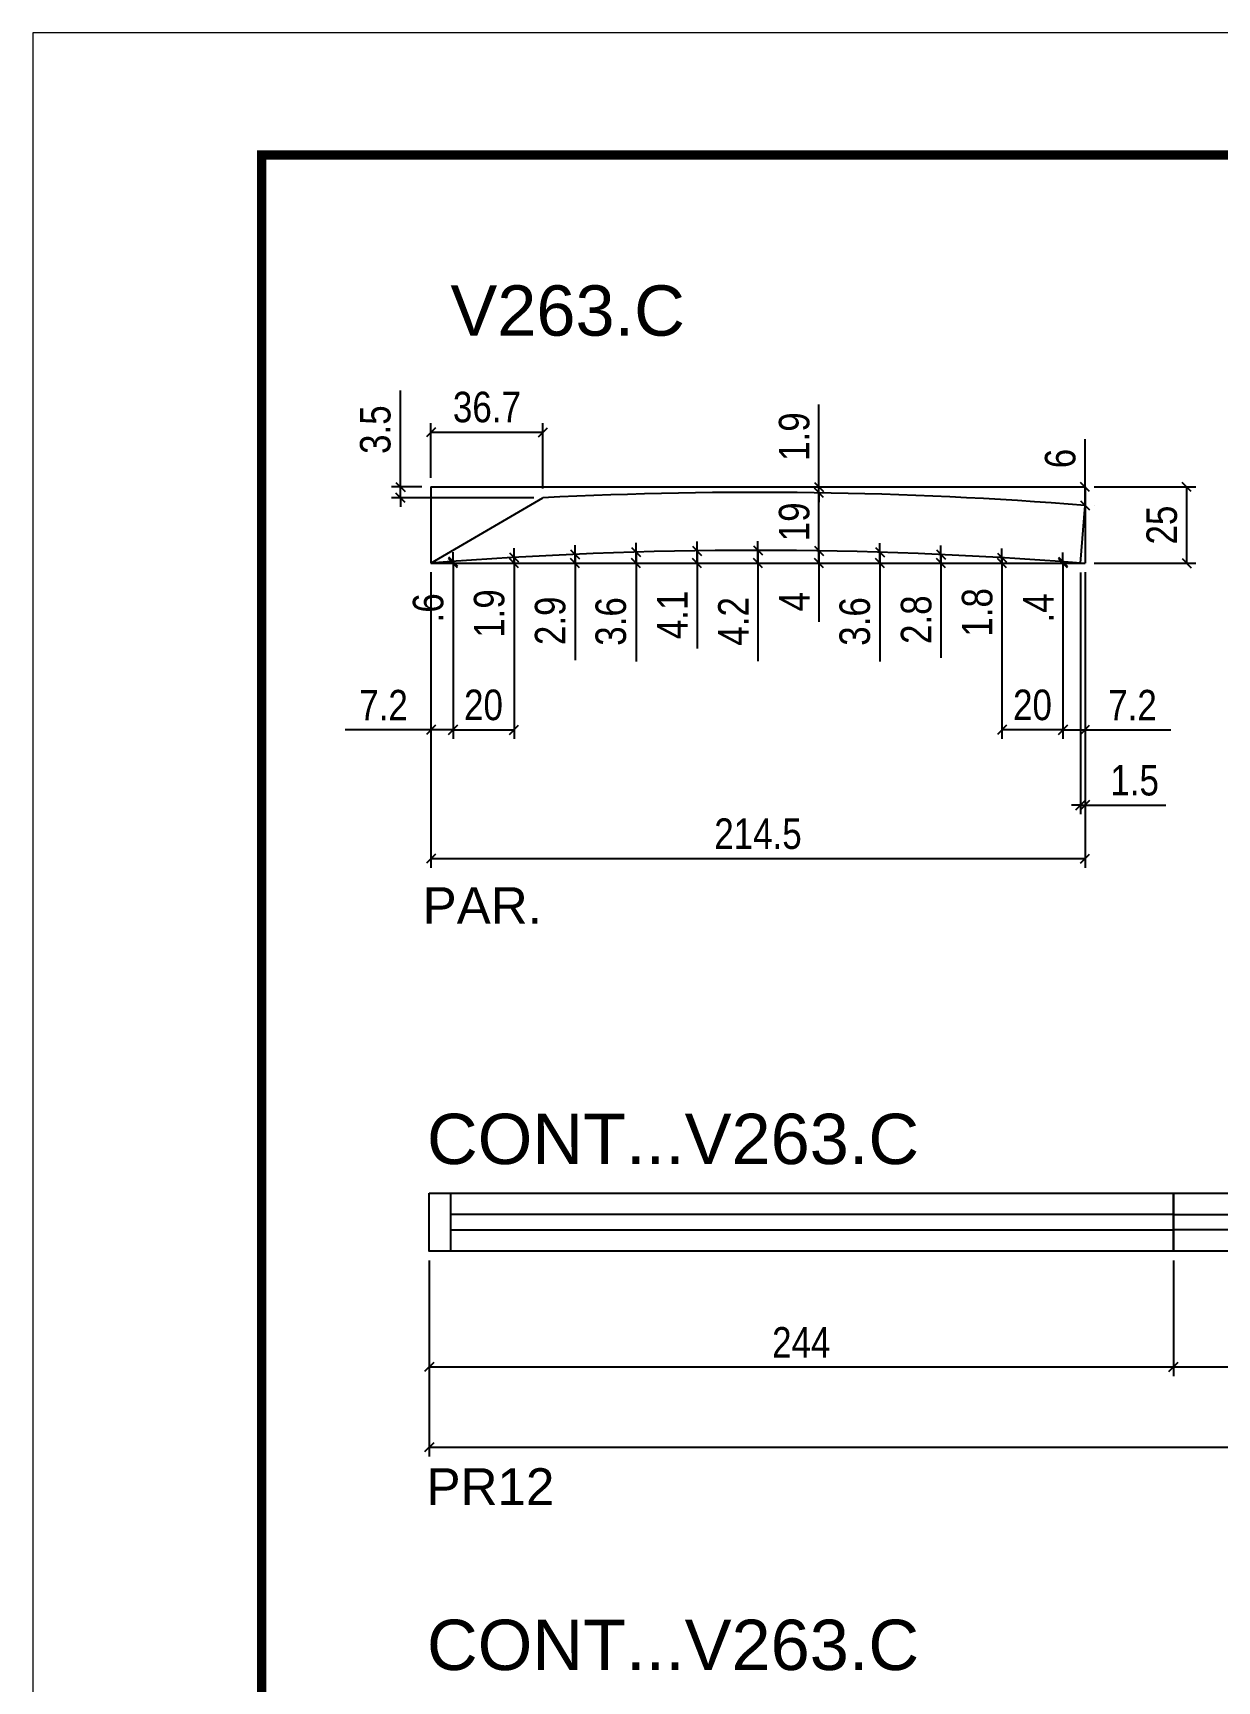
# Model space of a CAD drawing. Extents: x 3171 to 9452, y -2838 to 6252.
# Drawn here: x 7940 to 8328, y 3415 to 3955 of the extents above; entities that cross this region are included whole.
import ezdxf

# ---------------------------------------------------------------- set-up
doc = ezdxf.new("R2010")
doc.units = 0
doc.linetypes.add('DASHED', pattern=[0.75, 0.5, -0.25])
for name, color, linetype in [('5', 5, 'Continuous'), ('NOMENCLATURA', 7, 'Continuous'), ('Painéis', 200, 'Continuous'), ('SARR_2.2x7', 40, 'Continuous')]:
    doc.layers.add(name, color=color, linetype=linetype)
for name, color, linetype, lineweight in [('Escoras', 2, 'Continuous', 25), ('Folhas', 255, 'Continuous', 9), ('Romaneio', 3, 'Continuous', 13), ('SARRAFO DE PRESSAO', 251, 'DASHED', 9)]:
    doc.layers.add(name, color=color, linetype=linetype, lineweight=lineweight)
doc.styles.add('COTA TECNICA-50', font='techl___.ttf', dxfattribs={"height": 10})
doc.styles.get("Standard").update_dxf_attribs({"font": 'arial.ttf'})
doc.dimstyles.new('COTA PAINEL-50', dxfattribs={"dimtxt": 10, "dimasz": 3, "dimexe": 3, "dimexo": 3, "dimgap": 3, "dimtad": 1, "dimdec": 1, "dimzin": 12, "dimdsep": 46, "dimtxsty": 'COTA TECNICA-50', "dimblk1": 'OBLIQUE', "dimblk2": 'OBLIQUE', "dimsah": 1, "dimcen": 0.9, "dimclrd": 4, "dimclre": 4, "dimclrt": 240, "dimadec": 1, "dimazin": 3, "dimtfac": 1, "dimtdec": 1, "dimtmove": 0, "dimatfit": 3, "dimfxl": 1, "dimtolj": 1, "dimtzin": 12, "dimarcsym": 0})

# ---------------------------------------------------------------- blocks, each defined once
blk = doc.blocks.new('9999999999')
at = {"layer": 'Folhas'}
blk.add_lwpolyline([(98138.98, 34190.21), (99623.98, 34190.21), (99623.98, 35240.21), (98138.98, 35240.21)], close=True, dxfattribs=at)
at = {"layer": 'Folhas', "color": 30, "const_width": 3}
blk.add_lwpolyline([(98213.98, 34230.21), (99583.98, 34230.21), (99583.98, 35200.21), (98213.98, 35200.21)], close=True, dxfattribs=at)
blk = doc.blocks.new('_Oblique')
at = {"color": 0, "linetype": 'ByBlock', "lineweight": -2}
blk.add_line((-0.5, -0.5), (0.5, 0.5), dxfattribs=at)
blk = doc.blocks.new('*D192')
at = {"layer": 'Defpoints', "color": 0, "linetype": 'ByBlock', "transparency": 16777216}
for p in [(8069.59, 3555.86), (8313.59, 3555.86), (8313.59, 3517.95)]:
    blk.add_point(p, dxfattribs=at)
at = {"layer": 'Romaneio', "color": 4, "linetype": 'ByBlock', "lineweight": -2, "transparency": 16777216}
for p, q in [((8069.59, 3552.86), (8069.59, 3514.95)), ((8313.59, 3552.86), (8313.59, 3514.95)), ((8069.59, 3517.95), (8313.59, 3517.95))]:
    blk.add_line(p, q, dxfattribs=at)
at = {"layer": 'Romaneio', "color": 4, "linetype": 'ByBlock', "lineweight": -2, "transparency": 16777216, "xscale": 3, "yscale": 3, "zscale": 3, "rotation": 180}
blk.add_blockref('_Oblique', (8069.59, 3517.95), dxfattribs=at)
at = {"layer": 'Romaneio', "color": 4, "linetype": 'ByBlock', "lineweight": -2, "transparency": 16777216, "xscale": 3, "yscale": 3, "zscale": 3}
blk.add_blockref('_Oblique', (8313.59, 3517.95), dxfattribs=at)
at = {"layer": 'Romaneio', "color": 240, "linetype": 'ByBlock', "transparency": 16777216, "insert": (8191.59, 3526.02), "char_height": 10, "attachment_point": 5, "style": 'COTA TECNICA-50'}
blk.add_mtext('\\A1;244', dxfattribs=at)
blk = doc.blocks.new('*D193')
at = {"layer": 'Defpoints', "color": 0, "linetype": 'ByBlock', "transparency": 16777216}
for p in [(8313.59, 3555.86), (8557.59, 3555.86), (8557.59, 3517.95)]:
    blk.add_point(p, dxfattribs=at)
at = {"layer": 'Romaneio', "color": 4, "linetype": 'ByBlock', "lineweight": -2, "transparency": 16777216}
for p, q in [((8313.59, 3552.86), (8313.59, 3514.95)), ((8557.59, 3552.86), (8557.59, 3514.95)), ((8313.59, 3517.95), (8557.59, 3517.95))]:
    blk.add_line(p, q, dxfattribs=at)
at = {"layer": 'Romaneio', "color": 4, "linetype": 'ByBlock', "lineweight": -2, "transparency": 16777216, "xscale": 3, "yscale": 3, "zscale": 3, "rotation": 180}
blk.add_blockref('_Oblique', (8313.59, 3517.95), dxfattribs=at)
at = {"layer": 'Romaneio', "color": 4, "linetype": 'ByBlock', "lineweight": -2, "transparency": 16777216, "xscale": 3, "yscale": 3, "zscale": 3}
blk.add_blockref('_Oblique', (8557.59, 3517.95), dxfattribs=at)
at = {"layer": 'Romaneio', "color": 240, "linetype": 'ByBlock', "transparency": 16777216, "insert": (8435.59, 3526.02), "char_height": 10, "attachment_point": 5, "style": 'COTA TECNICA-50'}
blk.add_mtext('\\A1;244', dxfattribs=at)
blk = doc.blocks.new('*D26')
at = {"layer": 'Defpoints', "color": 0, "linetype": 'ByBlock', "transparency": 16777216}
for p in [(8069.59, 3555.86), (9006.59, 3555.86), (9006.59, 3491.62)]:
    blk.add_point(p, dxfattribs=at)
at = {"layer": 'Escoras', "color": 4, "linetype": 'ByBlock', "lineweight": -2, "transparency": 16777216}
for p, q in [((8069.59, 3552.86), (8069.59, 3488.62)), ((9006.59, 3552.86), (9006.59, 3488.62)), ((8069.59, 3491.62), (9006.59, 3491.62))]:
    blk.add_line(p, q, dxfattribs=at)
at = {"layer": 'Escoras', "color": 4, "linetype": 'ByBlock', "lineweight": -2, "transparency": 16777216, "xscale": 3, "yscale": 3, "zscale": 3, "rotation": 180}
blk.add_blockref('_Oblique', (8069.59, 3491.62), dxfattribs=at)
at = {"layer": 'Escoras', "color": 4, "linetype": 'ByBlock', "lineweight": -2, "transparency": 16777216, "xscale": 3, "yscale": 3, "zscale": 3}
blk.add_blockref('_Oblique', (9006.59, 3491.62), dxfattribs=at)
at = {"layer": 'Escoras', "color": 240, "linetype": 'ByBlock', "transparency": 16777216, "insert": (8538.09, 3499.87), "char_height": 10, "attachment_point": 5, "style": 'COTA TECNICA-50'}
blk.add_mtext('\\A1;937', dxfattribs=at)
blk = doc.blocks.new('*D246')
at = {"layer": 'Defpoints', "color": 0, "linetype": 'ByBlock', "transparency": 16777216}
for p in [(8070.17, 3781.4), (8284.65, 3781.4), (8284.65, 3684.56)]:
    blk.add_point(p, dxfattribs=at)
at = {"layer": 'Escoras', "color": 4, "linetype": 'ByBlock', "lineweight": -2, "transparency": 16777216}
for p, q in [((8070.17, 3778.4), (8070.17, 3681.56)), ((8284.65, 3778.4), (8284.65, 3681.56)), ((8070.17, 3684.56), (8284.65, 3684.56))]:
    blk.add_line(p, q, dxfattribs=at)
at = {"layer": 'Escoras', "color": 4, "linetype": 'ByBlock', "lineweight": -2, "transparency": 16777216, "xscale": 3, "yscale": 3, "zscale": 3, "rotation": 180}
blk.add_blockref('_Oblique', (8070.17, 3684.56), dxfattribs=at)
at = {"layer": 'Escoras', "color": 4, "linetype": 'ByBlock', "lineweight": -2, "transparency": 16777216, "xscale": 3, "yscale": 3, "zscale": 3}
blk.add_blockref('_Oblique', (8284.65, 3684.56), dxfattribs=at)
at = {"layer": 'Escoras', "color": 240, "linetype": 'ByBlock', "transparency": 16777216, "insert": (8177.41, 3692.67), "char_height": 10, "attachment_point": 5, "style": 'COTA TECNICA-50'}
blk.add_mtext('\\A1;214.5', dxfattribs=at)
blk = doc.blocks.new('*D248')
at = {"layer": 'Defpoints', "color": 0, "linetype": 'ByBlock', "transparency": 16777216}
for p in [(8284.65, 3806.36), (8284.65, 3781.4), (8317.95, 3781.4)]:
    blk.add_point(p, dxfattribs=at)
at = {"layer": 'Escoras', "color": 4, "linetype": 'ByBlock', "lineweight": -2, "transparency": 16777216}
for p, q in [((8287.65, 3806.36), (8320.95, 3806.36)), ((8317.95, 3806.36), (8317.95, 3781.4)), ((8287.65, 3781.4), (8320.95, 3781.4))]:
    blk.add_line(p, q, dxfattribs=at)
at = {"layer": 'Escoras', "color": 4, "linetype": 'ByBlock', "lineweight": -2, "transparency": 16777216, "xscale": 3, "yscale": 3, "zscale": 3}
for p, rotation in [((8317.95, 3806.36), 90), ((8317.95, 3781.4), 270)]:
    blk.add_blockref('_Oblique', p, dxfattribs=dict(at, rotation=rotation))
at = {"layer": 'Escoras', "color": 240, "linetype": 'ByBlock', "transparency": 16777216, "insert": (8309.84, 3793.88), "char_height": 10, "attachment_point": 5, "rotation": 90, "style": 'COTA TECNICA-50'}
blk.add_mtext('\\A1;25', dxfattribs=at)
blk = doc.blocks.new('*D250')
at = {"layer": 'Defpoints', "color": 0, "linetype": 'ByBlock', "transparency": 16777216}
for p in [(8077.41, 3781.95), (8077.41, 3781.95), (8077.41, 3781.4)]:
    blk.add_point(p, dxfattribs=at)
at = {"layer": 'Escoras', "color": 4, "linetype": 'ByBlock', "lineweight": -2, "transparency": 16777216}
for p, q in [((8077.41, 3781.95), (8077.41, 3784.95)), ((8077.41, 3781.95), (8077.41, 3781.4)), ((8077.41, 3781.4), (8077.41, 3758.1)), ((8080.41, 3781.95), (8080.41, 3781.95)), ((8080.41, 3781.4), (8080.41, 3781.4))]:
    blk.add_line(p, q, dxfattribs=at)
at = {"layer": 'Escoras', "color": 4, "linetype": 'ByBlock', "lineweight": -2, "transparency": 16777216, "xscale": 3, "yscale": 3, "zscale": 3}
for p, rotation in [((8077.41, 3781.95), 270), ((8077.41, 3781.4), 90)]:
    blk.add_blockref('_Oblique', p, dxfattribs=dict(at, rotation=rotation))
at = {"layer": 'Escoras', "color": 240, "linetype": 'ByBlock', "transparency": 16777216, "insert": (8069.31, 3766.75), "char_height": 10, "attachment_point": 5, "rotation": 90, "style": 'COTA TECNICA-50'}
blk.add_mtext('\\A1;.6', dxfattribs=at)
blk = doc.blocks.new('*D251')
at = {"layer": 'Defpoints', "color": 0, "linetype": 'ByBlock', "transparency": 16777216}
for p in [(8097.41, 3783.28), (8097.41, 3781.4), (8097.41, 3781.4)]:
    blk.add_point(p, dxfattribs=at)
at = {"layer": 'Escoras', "color": 4, "linetype": 'ByBlock', "lineweight": -2, "transparency": 16777216}
for p, q in [((8097.41, 3783.28), (8097.41, 3786.28)), ((8097.41, 3783.28), (8097.41, 3781.4)), ((8097.41, 3781.4), (8097.41, 3754.37)), ((8100.41, 3783.28), (8100.41, 3783.28)), ((8100.41, 3781.4), (8100.41, 3781.4))]:
    blk.add_line(p, q, dxfattribs=at)
at = {"layer": 'Escoras', "color": 4, "linetype": 'ByBlock', "lineweight": -2, "transparency": 16777216, "xscale": 3, "yscale": 3, "zscale": 3}
for p, rotation in [((8097.41, 3783.28), 270), ((8097.41, 3781.4), 90)]:
    blk.add_blockref('_Oblique', p, dxfattribs=dict(at, rotation=rotation))
at = {"layer": 'Escoras', "color": 240, "linetype": 'ByBlock', "transparency": 16777216, "insert": (8089.32, 3764.89), "char_height": 10, "attachment_point": 5, "rotation": 90, "style": 'COTA TECNICA-50'}
blk.add_mtext('\\A1;1.9', dxfattribs=at)
blk = doc.blocks.new('*D252')
at = {"layer": 'Defpoints', "color": 0, "linetype": 'ByBlock', "transparency": 16777216}
for p in [(8117.41, 3784.3), (8117.41, 3781.4), (8117.41, 3781.4)]:
    blk.add_point(p, dxfattribs=at)
at = {"layer": 'Escoras', "color": 4, "linetype": 'ByBlock', "lineweight": -2, "transparency": 16777216}
for p, q in [((8117.41, 3784.3), (8117.41, 3787.3)), ((8117.41, 3784.3), (8117.41, 3781.4)), ((8117.41, 3781.4), (8117.41, 3749.59)), ((8120.41, 3784.3), (8120.41, 3784.3)), ((8120.41, 3781.4), (8120.41, 3781.4))]:
    blk.add_line(p, q, dxfattribs=at)
at = {"layer": 'Escoras', "color": 4, "linetype": 'ByBlock', "lineweight": -2, "transparency": 16777216, "xscale": 3, "yscale": 3, "zscale": 3}
for p, rotation in [((8117.41, 3784.3), 270), ((8117.41, 3781.4), 90)]:
    blk.add_blockref('_Oblique', p, dxfattribs=dict(at, rotation=rotation))
at = {"layer": 'Escoras', "color": 240, "linetype": 'ByBlock', "transparency": 16777216, "insert": (8109.32, 3762.5), "char_height": 10, "attachment_point": 5, "rotation": 90, "style": 'COTA TECNICA-50'}
blk.add_mtext('\\A1;2.9', dxfattribs=at)
blk = doc.blocks.new('*D253')
at = {"layer": 'Defpoints', "color": 0, "linetype": 'ByBlock', "transparency": 16777216}
for p in [(8137.41, 3785.03), (8137.41, 3781.4), (8137.41, 3781.4)]:
    blk.add_point(p, dxfattribs=at)
at = {"layer": 'Escoras', "color": 4, "linetype": 'ByBlock', "lineweight": -2, "transparency": 16777216}
for p, q in [((8137.41, 3785.03), (8137.41, 3788.03)), ((8137.41, 3785.03), (8137.41, 3781.4)), ((8137.41, 3781.4), (8137.41, 3749.16)), ((8140.41, 3785.03), (8140.41, 3785.03)), ((8140.41, 3781.4), (8140.41, 3781.4))]:
    blk.add_line(p, q, dxfattribs=at)
at = {"layer": 'Escoras', "color": 4, "linetype": 'ByBlock', "lineweight": -2, "transparency": 16777216, "xscale": 3, "yscale": 3, "zscale": 3}
for p, rotation in [((8137.41, 3785.03), 270), ((8137.41, 3781.4), 90)]:
    blk.add_blockref('_Oblique', p, dxfattribs=dict(at, rotation=rotation))
at = {"layer": 'Escoras', "color": 240, "linetype": 'ByBlock', "transparency": 16777216, "insert": (8129.19, 3762.28), "char_height": 10, "attachment_point": 5, "rotation": 90, "style": 'COTA TECNICA-50'}
blk.add_mtext('\\A1;3.6', dxfattribs=at)
blk = doc.blocks.new('*D254')
at = {"layer": 'Defpoints', "color": 0, "linetype": 'ByBlock', "transparency": 16777216}
for p in [(8157.41, 3785.46), (8157.41, 3781.4), (8157.41, 3781.4)]:
    blk.add_point(p, dxfattribs=at)
at = {"layer": 'Escoras', "color": 4, "linetype": 'ByBlock', "lineweight": -2, "transparency": 16777216}
for p, q in [((8157.41, 3785.46), (8157.41, 3788.46)), ((8157.41, 3785.46), (8157.41, 3781.4)), ((8157.41, 3781.4), (8157.41, 3753.47)), ((8160.41, 3785.46), (8160.41, 3785.46)), ((8160.41, 3781.4), (8160.41, 3781.4))]:
    blk.add_line(p, q, dxfattribs=at)
at = {"layer": 'Escoras', "color": 4, "linetype": 'ByBlock', "lineweight": -2, "transparency": 16777216, "xscale": 3, "yscale": 3, "zscale": 3}
for p, rotation in [((8157.41, 3785.46), 270), ((8157.41, 3781.4), 90)]:
    blk.add_blockref('_Oblique', p, dxfattribs=dict(at, rotation=rotation))
at = {"layer": 'Escoras', "color": 240, "linetype": 'ByBlock', "transparency": 16777216, "insert": (8149.34, 3764.44), "char_height": 10, "attachment_point": 5, "rotation": 90, "style": 'COTA TECNICA-50'}
blk.add_mtext('\\A1;4.1', dxfattribs=at)
blk = doc.blocks.new('*D255')
at = {"layer": 'Defpoints', "color": 0, "linetype": 'ByBlock', "transparency": 16777216}
for p in [(8177.41, 3785.59), (8177.41, 3781.4), (8177.41, 3781.4)]:
    blk.add_point(p, dxfattribs=at)
at = {"layer": 'Escoras', "color": 4, "linetype": 'ByBlock', "lineweight": -2, "transparency": 16777216}
for p, q in [((8177.41, 3785.59), (8177.41, 3788.59)), ((8177.41, 3785.59), (8177.41, 3781.4)), ((8177.41, 3781.4), (8177.41, 3749.24)), ((8180.41, 3785.59), (8180.41, 3785.59)), ((8180.41, 3781.4), (8180.41, 3781.4))]:
    blk.add_line(p, q, dxfattribs=at)
at = {"layer": 'Escoras', "color": 4, "linetype": 'ByBlock', "lineweight": -2, "transparency": 16777216, "xscale": 3, "yscale": 3, "zscale": 3}
for p, rotation in [((8177.41, 3785.59), 270), ((8177.41, 3781.4), 90)]:
    blk.add_blockref('_Oblique', p, dxfattribs=dict(at, rotation=rotation))
at = {"layer": 'Escoras', "color": 240, "linetype": 'ByBlock', "transparency": 16777216, "insert": (8169.34, 3762.32), "char_height": 10, "attachment_point": 5, "rotation": 90, "style": 'COTA TECNICA-50'}
blk.add_mtext('\\A1;4.2', dxfattribs=at)
blk = doc.blocks.new('*D256')
at = {"layer": 'Defpoints', "color": 0, "linetype": 'ByBlock', "transparency": 16777216}
for p in [(8197.41, 3785.44), (8197.41, 3781.4), (8197.41, 3781.4)]:
    blk.add_point(p, dxfattribs=at)
at = {"layer": 'Escoras', "color": 4, "linetype": 'ByBlock', "lineweight": -2, "transparency": 16777216}
for p, q in [((8197.41, 3785.44), (8197.41, 3788.44)), ((8197.41, 3785.44), (8197.41, 3781.4)), ((8197.41, 3781.4), (8197.41, 3762.17)), ((8200.41, 3785.44), (8200.41, 3785.44)), ((8200.41, 3781.4), (8200.41, 3781.4))]:
    blk.add_line(p, q, dxfattribs=at)
at = {"layer": 'Escoras', "color": 4, "linetype": 'ByBlock', "lineweight": -2, "transparency": 16777216, "xscale": 3, "yscale": 3, "zscale": 3}
for p, rotation in [((8197.41, 3785.44), 270), ((8197.41, 3781.4), 90)]:
    blk.add_blockref('_Oblique', p, dxfattribs=dict(at, rotation=rotation))
at = {"layer": 'Escoras', "color": 240, "linetype": 'ByBlock', "transparency": 16777216, "insert": (8189.34, 3768.79), "char_height": 10, "attachment_point": 5, "rotation": 90, "style": 'COTA TECNICA-50'}
blk.add_mtext('\\A1;4', dxfattribs=at)
blk = doc.blocks.new('*D257')
at = {"layer": 'Defpoints', "color": 0, "linetype": 'ByBlock', "transparency": 16777216}
for p in [(8217.41, 3784.98), (8217.41, 3781.4), (8217.41, 3781.4)]:
    blk.add_point(p, dxfattribs=at)
at = {"layer": 'Escoras', "color": 4, "linetype": 'ByBlock', "lineweight": -2, "transparency": 16777216}
for p, q in [((8217.41, 3784.98), (8217.41, 3787.98)), ((8217.41, 3784.98), (8217.41, 3781.4)), ((8217.41, 3781.4), (8217.41, 3749.16)), ((8220.41, 3784.98), (8220.41, 3784.98)), ((8220.41, 3781.4), (8220.41, 3781.4))]:
    blk.add_line(p, q, dxfattribs=at)
at = {"layer": 'Escoras', "color": 4, "linetype": 'ByBlock', "lineweight": -2, "transparency": 16777216, "xscale": 3, "yscale": 3, "zscale": 3}
for p, rotation in [((8217.41, 3784.98), 270), ((8217.41, 3781.4), 90)]:
    blk.add_blockref('_Oblique', p, dxfattribs=dict(at, rotation=rotation))
at = {"layer": 'Escoras', "color": 240, "linetype": 'ByBlock', "transparency": 16777216, "insert": (8209.19, 3762.28), "char_height": 10, "attachment_point": 5, "rotation": 90, "style": 'COTA TECNICA-50'}
blk.add_mtext('\\A1;3.6', dxfattribs=at)
blk = doc.blocks.new('*D258')
at = {"layer": 'Defpoints', "color": 0, "linetype": 'ByBlock', "transparency": 16777216}
for p in [(8237.41, 3784.23), (8237.41, 3781.4), (8237.41, 3781.4)]:
    blk.add_point(p, dxfattribs=at)
at = {"layer": 'Escoras', "color": 4, "linetype": 'ByBlock', "lineweight": -2, "transparency": 16777216}
for p, q in [((8237.41, 3784.23), (8237.41, 3787.23)), ((8237.41, 3784.23), (8237.41, 3781.4)), ((8237.41, 3781.4), (8237.41, 3750.34)), ((8240.41, 3784.23), (8240.41, 3784.23)), ((8240.41, 3781.4), (8240.41, 3781.4))]:
    blk.add_line(p, q, dxfattribs=at)
at = {"layer": 'Escoras', "color": 4, "linetype": 'ByBlock', "lineweight": -2, "transparency": 16777216, "xscale": 3, "yscale": 3, "zscale": 3}
for p, rotation in [((8237.41, 3784.23), 270), ((8237.41, 3781.4), 90)]:
    blk.add_blockref('_Oblique', p, dxfattribs=dict(at, rotation=rotation))
at = {"layer": 'Escoras', "color": 240, "linetype": 'ByBlock', "transparency": 16777216, "insert": (8229.32, 3762.87), "char_height": 10, "attachment_point": 5, "rotation": 90, "style": 'COTA TECNICA-50'}
blk.add_mtext('\\A1;2.8', dxfattribs=at)
blk = doc.blocks.new('*D259')
at = {"layer": 'Defpoints', "color": 0, "linetype": 'ByBlock', "transparency": 16777216}
for p in [(8257.41, 3783.19), (8257.41, 3781.4), (8257.41, 3781.4)]:
    blk.add_point(p, dxfattribs=at)
at = {"layer": 'Escoras', "color": 4, "linetype": 'ByBlock', "lineweight": -2, "transparency": 16777216}
for p, q in [((8257.41, 3783.19), (8257.41, 3786.19)), ((8257.41, 3783.19), (8257.41, 3781.4)), ((8257.41, 3781.4), (8257.41, 3755.12)), ((8260.41, 3783.19), (8260.41, 3783.19)), ((8260.41, 3781.4), (8260.41, 3781.4))]:
    blk.add_line(p, q, dxfattribs=at)
at = {"layer": 'Escoras', "color": 4, "linetype": 'ByBlock', "lineweight": -2, "transparency": 16777216, "xscale": 3, "yscale": 3, "zscale": 3}
for p, rotation in [((8257.41, 3783.19), 270), ((8257.41, 3781.4), 90)]:
    blk.add_blockref('_Oblique', p, dxfattribs=dict(at, rotation=rotation))
at = {"layer": 'Escoras', "color": 240, "linetype": 'ByBlock', "transparency": 16777216, "insert": (8249.32, 3765.26), "char_height": 10, "attachment_point": 5, "rotation": 90, "style": 'COTA TECNICA-50'}
blk.add_mtext('\\A1;1.8', dxfattribs=at)
blk = doc.blocks.new('*D260')
at = {"layer": 'Defpoints', "color": 0, "linetype": 'ByBlock', "transparency": 16777216}
for p in [(8277.41, 3781.84), (8277.41, 3781.4), (8277.41, 3781.4)]:
    blk.add_point(p, dxfattribs=at)
at = {"layer": 'Escoras', "color": 4, "linetype": 'ByBlock', "lineweight": -2, "transparency": 16777216}
for p, q in [((8277.41, 3781.84), (8277.41, 3784.84)), ((8277.41, 3781.84), (8277.41, 3781.4)), ((8277.41, 3781.4), (8277.41, 3758)), ((8280.41, 3781.84), (8280.41, 3781.84)), ((8280.41, 3781.4), (8280.41, 3781.4))]:
    blk.add_line(p, q, dxfattribs=at)
at = {"layer": 'Escoras', "color": 4, "linetype": 'ByBlock', "lineweight": -2, "transparency": 16777216, "xscale": 3, "yscale": 3, "zscale": 3}
for p, rotation in [((8277.41, 3781.84), 270), ((8277.41, 3781.4), 90)]:
    blk.add_blockref('_Oblique', p, dxfattribs=dict(at, rotation=rotation))
at = {"layer": 'Escoras', "color": 240, "linetype": 'ByBlock', "transparency": 16777216, "insert": (8269.34, 3766.7), "char_height": 10, "attachment_point": 5, "rotation": 90, "style": 'COTA TECNICA-50'}
blk.add_mtext('\\A1;.4', dxfattribs=at)
blk = doc.blocks.new('*D46')
at = {"layer": 'Defpoints', "color": 0, "linetype": 'ByBlock', "transparency": 16777216}
for p in [(8283.16, 3781.36), (8284.65, 3781.36), (8284.65, 3702.08)]:
    blk.add_point(p, dxfattribs=at)
at = {"layer": 'Escoras', "color": 4, "linetype": 'ByBlock', "lineweight": -2, "transparency": 16777216}
for p, q in [((8283.16, 3778.36), (8283.16, 3699.08)), ((8284.65, 3778.36), (8284.65, 3699.08)), ((8283.16, 3702.08), (8280.16, 3702.08)), ((8283.16, 3702.08), (8284.65, 3702.08)), ((8284.65, 3702.08), (8311.16, 3702.08))]:
    blk.add_line(p, q, dxfattribs=at)
at = {"layer": 'Escoras', "color": 4, "linetype": 'ByBlock', "lineweight": -2, "transparency": 16777216, "xscale": 3, "yscale": 3, "zscale": 3}
blk.add_blockref('_Oblique', (8283.16, 3702.08), dxfattribs=at)
at = {"layer": 'Escoras', "color": 4, "linetype": 'ByBlock', "lineweight": -2, "transparency": 16777216, "xscale": 3, "yscale": 3, "zscale": 3, "rotation": 180}
blk.add_blockref('_Oblique', (8284.65, 3702.08), dxfattribs=at)
at = {"layer": 'Escoras', "color": 240, "linetype": 'ByBlock', "transparency": 16777216, "insert": (8300.9, 3710.19), "char_height": 10, "attachment_point": 5, "style": 'COTA TECNICA-50'}
blk.add_mtext('\\A1;1.5', dxfattribs=at)
blk = doc.blocks.new('*D47')
at = {"layer": 'Defpoints', "color": 0, "linetype": 'ByBlock', "transparency": 16777216}
for p in [(8197.41, 3804.44), (8197.41, 3804.44), (8197.41, 3785.44)]:
    blk.add_point(p, dxfattribs=at)
at = {"layer": 'Escoras', "color": 4, "linetype": 'ByBlock', "lineweight": -2, "transparency": 16777216}
for p, q in [((8197.41, 3785.44), (8197.41, 3804.44)), ((8200.41, 3804.44), (8200.41, 3804.44)), ((8200.41, 3785.44), (8200.41, 3785.44))]:
    blk.add_line(p, q, dxfattribs=at)
at = {"layer": 'Escoras', "color": 4, "linetype": 'ByBlock', "lineweight": -2, "transparency": 16777216, "xscale": 3, "yscale": 3, "zscale": 3}
for p, rotation in [((8197.41, 3804.44), 90), ((8197.41, 3785.44), 270)]:
    blk.add_blockref('_Oblique', p, dxfattribs=dict(at, rotation=rotation))
at = {"layer": 'Escoras', "color": 240, "linetype": 'ByBlock', "transparency": 16777216, "insert": (8189.32, 3794.94), "char_height": 10, "attachment_point": 5, "rotation": 90, "style": 'COTA TECNICA-50'}
blk.add_mtext('\\A1;19', dxfattribs=at)
blk = doc.blocks.new('*D261')
at = {"layer": 'Defpoints', "color": 0, "linetype": 'ByBlock', "transparency": 16777216}
for p in [(8197.41, 3806.36), (8197.41, 3806.36), (8197.41, 3804.44)]:
    blk.add_point(p, dxfattribs=at)
at = {"layer": 'Escoras', "color": 4, "linetype": 'ByBlock', "lineweight": -2, "transparency": 16777216}
for p, q in [((8197.41, 3806.36), (8197.41, 3833.39)), ((8197.41, 3804.44), (8197.41, 3806.36)), ((8197.41, 3804.44), (8197.41, 3801.44)), ((8200.41, 3806.36), (8200.41, 3806.36)), ((8200.41, 3804.44), (8200.41, 3804.44))]:
    blk.add_line(p, q, dxfattribs=at)
at = {"layer": 'Escoras', "color": 4, "linetype": 'ByBlock', "lineweight": -2, "transparency": 16777216, "xscale": 3, "yscale": 3, "zscale": 3}
for p, rotation in [((8197.41, 3806.36), 270), ((8197.41, 3804.44), 90)]:
    blk.add_blockref('_Oblique', p, dxfattribs=dict(at, rotation=rotation))
at = {"layer": 'Escoras', "color": 240, "linetype": 'ByBlock', "transparency": 16777216, "insert": (8189.32, 3822.88), "char_height": 10, "attachment_point": 5, "rotation": 90, "style": 'COTA TECNICA-50'}
blk.add_mtext('\\A1;1.9', dxfattribs=at)
blk = doc.blocks.new('*D262')
at = {"layer": 'Defpoints', "color": 0, "linetype": 'ByBlock', "transparency": 16777216}
for p in [(8070.17, 3781.4), (8077.41, 3781.4), (8070.17, 3726.78)]:
    blk.add_point(p, dxfattribs=at)
at = {"layer": 'Escoras', "color": 4, "linetype": 'ByBlock', "lineweight": -2, "transparency": 16777216}
for p, q in [((8070.17, 3778.4), (8070.17, 3723.78)), ((8077.41, 3778.4), (8077.41, 3723.78)), ((8070.17, 3726.78), (8042.08, 3726.78)), ((8077.41, 3726.78), (8070.17, 3726.78))]:
    blk.add_line(p, q, dxfattribs=at)
at = {"layer": 'Escoras', "color": 4, "linetype": 'ByBlock', "lineweight": -2, "transparency": 16777216, "xscale": 3, "yscale": 3, "zscale": 3, "rotation": 180}
blk.add_blockref('_Oblique', (8070.17, 3726.78), dxfattribs=at)
at = {"layer": 'Escoras', "color": 4, "linetype": 'ByBlock', "lineweight": -2, "transparency": 16777216, "xscale": 3, "yscale": 3, "zscale": 3}
blk.add_blockref('_Oblique', (8077.41, 3726.78), dxfattribs=at)
at = {"layer": 'Escoras', "color": 240, "linetype": 'ByBlock', "transparency": 16777216, "insert": (8054.63, 3734.85), "char_height": 10, "attachment_point": 5, "style": 'COTA TECNICA-50'}
blk.add_mtext('\\A1;7.2', dxfattribs=at)
blk = doc.blocks.new('*D48')
at = {"layer": 'Defpoints', "color": 0, "linetype": 'ByBlock', "transparency": 16777216}
for p in [(8077.41, 3781.4), (8097.41, 3781.4), (8097.41, 3726.78)]:
    blk.add_point(p, dxfattribs=at)
at = {"layer": 'Escoras', "color": 4, "linetype": 'ByBlock', "lineweight": -2, "transparency": 16777216}
for p, q in [((8077.41, 3778.4), (8077.41, 3723.78)), ((8097.41, 3778.4), (8097.41, 3723.78)), ((8077.41, 3726.78), (8097.41, 3726.78))]:
    blk.add_line(p, q, dxfattribs=at)
at = {"layer": 'Escoras', "color": 4, "linetype": 'ByBlock', "lineweight": -2, "transparency": 16777216, "xscale": 3, "yscale": 3, "zscale": 3, "rotation": 180}
blk.add_blockref('_Oblique', (8077.41, 3726.78), dxfattribs=at)
at = {"layer": 'Escoras', "color": 4, "linetype": 'ByBlock', "lineweight": -2, "transparency": 16777216, "xscale": 3, "yscale": 3, "zscale": 3}
blk.add_blockref('_Oblique', (8097.41, 3726.78), dxfattribs=at)
at = {"layer": 'Escoras', "color": 240, "linetype": 'ByBlock', "transparency": 16777216, "insert": (8087.41, 3734.88), "char_height": 10, "attachment_point": 5, "style": 'COTA TECNICA-50'}
blk.add_mtext('\\A1;20', dxfattribs=at)
blk = doc.blocks.new('*D49')
at = {"layer": 'Defpoints', "color": 0, "linetype": 'ByBlock', "transparency": 16777216}
for p in [(8277.41, 3781.4), (8284.65, 3781.36), (8284.65, 3726.78)]:
    blk.add_point(p, dxfattribs=at)
at = {"layer": 'Escoras', "color": 4, "linetype": 'ByBlock', "lineweight": -2, "transparency": 16777216}
for p, q in [((8277.41, 3778.4), (8277.41, 3723.78)), ((8284.65, 3778.36), (8284.65, 3723.78)), ((8277.41, 3726.78), (8284.65, 3726.78)), ((8284.65, 3726.78), (8312.75, 3726.78))]:
    blk.add_line(p, q, dxfattribs=at)
at = {"layer": 'Escoras', "color": 4, "linetype": 'ByBlock', "lineweight": -2, "transparency": 16777216, "xscale": 3, "yscale": 3, "zscale": 3, "rotation": 180}
blk.add_blockref('_Oblique', (8277.41, 3726.78), dxfattribs=at)
at = {"layer": 'Escoras', "color": 4, "linetype": 'ByBlock', "lineweight": -2, "transparency": 16777216, "xscale": 3, "yscale": 3, "zscale": 3}
blk.add_blockref('_Oblique', (8284.65, 3726.78), dxfattribs=at)
at = {"layer": 'Escoras', "color": 240, "linetype": 'ByBlock', "transparency": 16777216, "insert": (8300.2, 3734.85), "char_height": 10, "attachment_point": 5, "style": 'COTA TECNICA-50'}
blk.add_mtext('\\A1;7.2', dxfattribs=at)
blk = doc.blocks.new('*D50')
at = {"layer": 'Defpoints', "color": 0, "linetype": 'ByBlock', "transparency": 16777216}
for p in [(8257.41, 3781.4), (8277.41, 3781.4), (8257.41, 3726.78)]:
    blk.add_point(p, dxfattribs=at)
at = {"layer": 'Escoras', "color": 4, "linetype": 'ByBlock', "lineweight": -2, "transparency": 16777216}
for p, q in [((8257.41, 3778.4), (8257.41, 3723.78)), ((8277.41, 3778.4), (8277.41, 3723.78)), ((8277.41, 3726.78), (8257.41, 3726.78))]:
    blk.add_line(p, q, dxfattribs=at)
at = {"layer": 'Escoras', "color": 4, "linetype": 'ByBlock', "lineweight": -2, "transparency": 16777216, "xscale": 3, "yscale": 3, "zscale": 3, "rotation": 180}
blk.add_blockref('_Oblique', (8257.41, 3726.78), dxfattribs=at)
at = {"layer": 'Escoras', "color": 4, "linetype": 'ByBlock', "lineweight": -2, "transparency": 16777216, "xscale": 3, "yscale": 3, "zscale": 3}
blk.add_blockref('_Oblique', (8277.41, 3726.78), dxfattribs=at)
at = {"layer": 'Escoras', "color": 240, "linetype": 'ByBlock', "transparency": 16777216, "insert": (8267.41, 3734.88), "char_height": 10, "attachment_point": 5, "style": 'COTA TECNICA-50'}
blk.add_mtext('\\A1;20', dxfattribs=at)
blk = doc.blocks.new('*D263')
at = {"layer": 'Defpoints', "color": 0, "linetype": 'ByBlock', "transparency": 16777216}
for p in [(8106.89, 3824.29), (8070.17, 3806.36), (8106.89, 3802.82)]:
    blk.add_point(p, dxfattribs=at)
at = {"layer": 'Escoras', "color": 4, "linetype": 'ByBlock', "lineweight": -2, "transparency": 16777216}
for p, q in [((8070.17, 3809.36), (8070.17, 3827.29)), ((8106.89, 3805.82), (8106.89, 3827.29)), ((8070.17, 3824.29), (8106.89, 3824.29))]:
    blk.add_line(p, q, dxfattribs=at)
at = {"layer": 'Escoras', "color": 4, "linetype": 'ByBlock', "lineweight": -2, "transparency": 16777216, "xscale": 3, "yscale": 3, "zscale": 3, "rotation": 180}
blk.add_blockref('_Oblique', (8070.17, 3824.29), dxfattribs=at)
at = {"layer": 'Escoras', "color": 4, "linetype": 'ByBlock', "lineweight": -2, "transparency": 16777216, "xscale": 3, "yscale": 3, "zscale": 3}
blk.add_blockref('_Oblique', (8106.89, 3824.29), dxfattribs=at)
at = {"layer": 'Escoras', "color": 240, "linetype": 'ByBlock', "transparency": 16777216, "insert": (8088.53, 3832.51), "char_height": 10, "attachment_point": 5, "style": 'COTA TECNICA-50'}
blk.add_mtext('\\A1;36.7', dxfattribs=at)
blk = doc.blocks.new('*D264')
at = {"layer": 'Defpoints', "color": 0, "linetype": 'ByBlock', "transparency": 16777216}
for p in [(8060.2, 3806.36), (8070.17, 3806.36), (8106.89, 3802.82)]:
    blk.add_point(p, dxfattribs=at)
at = {"layer": 'Escoras', "color": 4, "linetype": 'ByBlock', "lineweight": -2, "transparency": 16777216}
for p, q in [((8060.2, 3806.36), (8060.2, 3837.97)), ((8067.17, 3806.36), (8057.2, 3806.36)), ((8103.89, 3802.82), (8057.2, 3802.82)), ((8060.2, 3802.82), (8060.2, 3806.36)), ((8060.2, 3802.82), (8060.2, 3799.82))]:
    blk.add_line(p, q, dxfattribs=at)
at = {"layer": 'Escoras', "color": 4, "linetype": 'ByBlock', "lineweight": -2, "transparency": 16777216, "xscale": 3, "yscale": 3, "zscale": 3}
for p, rotation in [((8060.2, 3806.36), 270), ((8060.2, 3802.82), 90)]:
    blk.add_blockref('_Oblique', p, dxfattribs=dict(at, rotation=rotation))
at = {"layer": 'Escoras', "color": 240, "linetype": 'ByBlock', "transparency": 16777216, "insert": (8051.98, 3825.16), "char_height": 10, "attachment_point": 5, "rotation": 90, "style": 'COTA TECNICA-50'}
blk.add_mtext('\\A1;3.5', dxfattribs=at)
blk = doc.blocks.new('*D265')
at = {"layer": 'Defpoints', "color": 0, "linetype": 'ByBlock', "transparency": 16777216}
for p in [(8284.65, 3806.36), (8284.65, 3806.36), (8284.65, 3800.34)]:
    blk.add_point(p, dxfattribs=at)
at = {"layer": 'Escoras', "color": 4, "linetype": 'ByBlock', "lineweight": -2, "transparency": 16777216}
for p, q in [((8284.65, 3806.36), (8284.65, 3822.03)), ((8284.65, 3800.34), (8284.65, 3806.36)), ((8287.65, 3806.36), (8287.65, 3806.36)), ((8287.65, 3800.34), (8287.65, 3800.34))]:
    blk.add_line(p, q, dxfattribs=at)
at = {"layer": 'Escoras', "color": 4, "linetype": 'ByBlock', "lineweight": -2, "transparency": 16777216, "xscale": 3, "yscale": 3, "zscale": 3}
for p, rotation in [((8284.65, 3806.36), 90), ((8284.65, 3800.34), 270)]:
    blk.add_blockref('_Oblique', p, dxfattribs=dict(at, rotation=rotation))
at = {"layer": 'Escoras', "color": 240, "linetype": 'ByBlock', "transparency": 16777216, "insert": (8276.55, 3815.69), "char_height": 10, "attachment_point": 5, "rotation": 90, "style": 'COTA TECNICA-50'}
blk.add_mtext('\\A1;6', dxfattribs=at)

msp = doc.modelspace()

# ---------------------------------------------------------------- linework, layer by layer
at = {"linetype": 'Continuous'}
for p, q in [((8070.17, 3781.4), (8106.89, 3802.82)), ((8283.16, 3781.4), (8284.65, 3800.34))]:
    msp.add_line(p, q, dxfattribs=at)
for radius, end in [(1374, 92.91075), (1355, 94.50769)]:
    msp.add_arc((8176.67, 2430.59), radius, 85.49231, end, dxfattribs=at)
at = {"layer": 'Escoras', "linetype": 'ByBlock'}
for p, q in [((8077.41, 3781.4), (8077.41, 3781.95)), ((8097.41, 3781.4), (8097.41, 3783.28)), ((8117.41, 3781.4), (8117.41, 3784.3)), ((8137.41, 3781.4), (8137.41, 3785.03)), ((8157.41, 3781.4), (8157.41, 3785.46)), ((8177.41, 3781.4), (8177.41, 3785.59)), ((8197.41, 3781.4), (8197.41, 3785.44)), ((8217.41, 3781.4), (8217.41, 3784.98)), ((8237.41, 3781.4), (8237.41, 3784.23)), ((8257.41, 3781.4), (8257.41, 3783.19)), ((8277.41, 3781.4), (8277.41, 3781.84))]:
    msp.add_line(p, q, dxfattribs=at)
at = {"layer": 'Painéis', "linetype": 'Continuous'}
for p, q in [((8070.17, 3806.36), (8070.17, 3781.4)), ((8070.17, 3806.36), (8284.65, 3806.36)), ((8284.65, 3806.36), (8284.65, 3781.4)), ((8070.17, 3781.4), (8284.65, 3781.4))]:
    msp.add_line(p, q, dxfattribs=at)
for points in [[(8069.59, 3574.86), (8313.59, 3574.86), (8313.59, 3555.86), (8069.59, 3555.86)], [(8313.59, 3574.86), (8557.59, 3574.86), (8557.59, 3555.86), (8313.59, 3555.86)]]:
    msp.add_lwpolyline(points, close=True, dxfattribs=at)
at = {"layer": 'SARR_2.2x7', "linetype": 'Continuous'}
for p, q in [((8076.59, 3574.86), (8076.59, 3555.86)), ((8313.59, 3567.86), (8076.59, 3567.86)), ((8313.59, 3567.86), (8557.59, 3567.86)), ((8076.59, 3562.86), (8313.59, 3562.86)), ((8557.59, 3562.86), (8313.59, 3562.86))]:
    msp.add_line(p, q, dxfattribs=at)

# ---------------------------------------------------------------- block references
at = {"layer": 'SARRAFO DE PRESSAO', "color": 6, "linetype": 'ByBlock'}
msp.add_blockref('9999999999', (-90199.29, -31285.03), dxfattribs=at)

# ---------------------------------------------------------------- texts
at = {"layer": '5', "linetype": 'Continuous'}
for s, p in [('PAR.', (8067.44, 3663.19)), ('PR12', (8068.72, 3472.75))]:
    msp.add_text(s, height=12, rotation=360, dxfattribs=at).set_placement(p)
at = {"layer": 'NOMENCLATURA', "linetype": 'Continuous'}
for s, p in [('V263.C', (8076.56, 3855.95)), ('CONT...V263.C', (8068.86, 3584.44)), ('CONT...V263.C', (8068.86, 3418.61))]:
    msp.add_text(s, height=16.5, dxfattribs=at).set_placement(p)

# ---------------------------------------------------------------- dimensions: what is measured, and where the dimension line sits
at = {"layer": 'Escoras', "linetype": 'ByBlock'}
for base, p1, p2, picture, middle in [((8060.2, 3806.36), (8106.89, 3802.82), (8070.17, 3806.36), '*D264', (8051.98, 3825.16)), ((8197.41, 3806.36), (8197.41, 3804.44), (8197.41, 3806.36), '*D261', (8189.32, 3822.88)), ((8284.65, 3806.36), (8284.65, 3800.34), (8284.65, 3806.36), '*D265', (8276.55, 3815.69)), ((8197.41, 3804.44), (8197.41, 3785.44), (8197.41, 3804.44), '*D47', (8189.32, 3794.94)), ((8117.41, 3781.4), (8117.41, 3784.3), (8117.41, 3781.4), '*D252', (8109.32, 3762.5)), ((8137.41, 3781.4), (8137.41, 3785.03), (8137.41, 3781.4), '*D253', (8129.19, 3762.28)), ((8157.41, 3781.4), (8157.41, 3785.46), (8157.41, 3781.4), '*D254', (8149.34, 3764.44)), ((8177.41, 3781.4), (8177.41, 3785.59), (8177.41, 3781.4), '*D255', (8169.34, 3762.32)), ((8197.41, 3781.4), (8197.41, 3785.44), (8197.41, 3781.4), '*D256', (8189.34, 3768.79)), ((8217.41, 3781.4), (8217.41, 3784.98), (8217.41, 3781.4), '*D257', (8209.19, 3762.28)), ((8237.41, 3781.4), (8237.41, 3784.23), (8237.41, 3781.4), '*D258', (8229.32, 3762.87)), ((8097.41, 3781.4), (8097.41, 3783.28), (8097.41, 3781.4), '*D251', (8089.32, 3764.89)), ((8257.41, 3781.4), (8257.41, 3783.19), (8257.41, 3781.4), '*D259', (8249.32, 3765.26)), ((8277.41, 3781.4), (8277.41, 3781.84), (8277.41, 3781.4), '*D260', (8269.34, 3766.7))]:
    dim = msp.add_linear_dim(base=base, p1=p1, p2=p2, angle=90, dimstyle='COTA PAINEL-50', override={"dimarcsym": 1}, dxfattribs=at)
    dim.commit()
    dim.dimension.update_dxf_attribs({"geometry": picture, "text_midpoint": middle})
for base, p1, p2, picture, middle in [((8106.89, 3824.29), (8070.17, 3806.36), (8106.89, 3802.82), '*D263', (8088.53, 3832.51)), ((8070.17, 3726.78), (8077.41, 3781.4), (8070.17, 3781.4), '*D262', (8054.63, 3734.85)), ((8284.65, 3726.78), (8277.41, 3781.4), (8284.65, 3781.36), '*D49', (8300.2, 3734.85)), ((8284.65, 3702.08), (8283.16, 3781.36), (8284.65, 3781.36), '*D46', (8300.9, 3710.19)), ((9006.59, 3491.62), (8069.59, 3555.86), (9006.59, 3555.86), '*D26', (8538.09, 3499.87))]:
    dim = msp.add_linear_dim(base=base, p1=p1, p2=p2, dimstyle='COTA PAINEL-50', override={"dimarcsym": 1}, dxfattribs=at)
    dim.commit()
    dim.dimension.update_dxf_attribs({"geometry": picture, "text_midpoint": middle})
for p1, distance, picture, middle in [((8284.65, 3806.36), 33.3, '*D248', (8309.84, 3793.88)), ((8070.17, 3781.4), -96.84, '*D246', (8177.41, 3692.67))]:
    dim = msp.add_aligned_dim(p1=p1, p2=(8284.65, 3781.4), distance=distance, dimstyle='COTA PAINEL-50', override={"dimarcsym": 1}, dxfattribs=at)
    dim.commit()
    dim.dimension.update_dxf_attribs({"geometry": picture, "text_midpoint": middle})
dim = msp.add_linear_dim(base=(8077.4124, 3781.9548), p1=(8077.4124, 3781.4035), p2=(8077.4124, 3781.9548), angle=90, dimstyle='COTA PAINEL-50', override={"dimarcsym": 1}, dxfattribs=at)
dim.commit()
dim.dimension.update_dxf_attribs({"geometry": '*D250', "text_midpoint": (8077.4124, 3766.753), "dimtype": 160})
for base, p1, p2, picture, middle in [((8097.41, 3726.78), (8077.41, 3781.4), (8097.41, 3781.4), '*D48', (8087.41, 3726.78)), ((8257.41, 3726.78), (8277.41, 3781.4), (8257.41, 3781.4), '*D50', (8267.41, 3726.78))]:
    dim = msp.add_linear_dim(base=base, p1=p1, p2=p2, dimstyle='COTA PAINEL-50', override={"dimarcsym": 1}, dxfattribs=at)
    dim.commit()
    dim.dimension.update_dxf_attribs({"geometry": picture, "text_midpoint": middle, "dimtype": 160})
at = {"layer": 'Romaneio', "linetype": 'ByBlock'}
for p1, p2, picture, middle in [((8069.59, 3555.86), (8313.59, 3555.86), '*D192', (8191.59, 3526.02)), ((8313.59, 3555.86), (8557.59, 3555.86), '*D193', (8435.59, 3526.02))]:
    dim = msp.add_aligned_dim(p1=p1, p2=p2, distance=-37.92, dimstyle='COTA PAINEL-50', override={"dimarcsym": 1}, dxfattribs=at)
    dim.commit()
    dim.dimension.update_dxf_attribs({"geometry": picture, "text_midpoint": middle})

doc.saveas('drawing.dxf')
